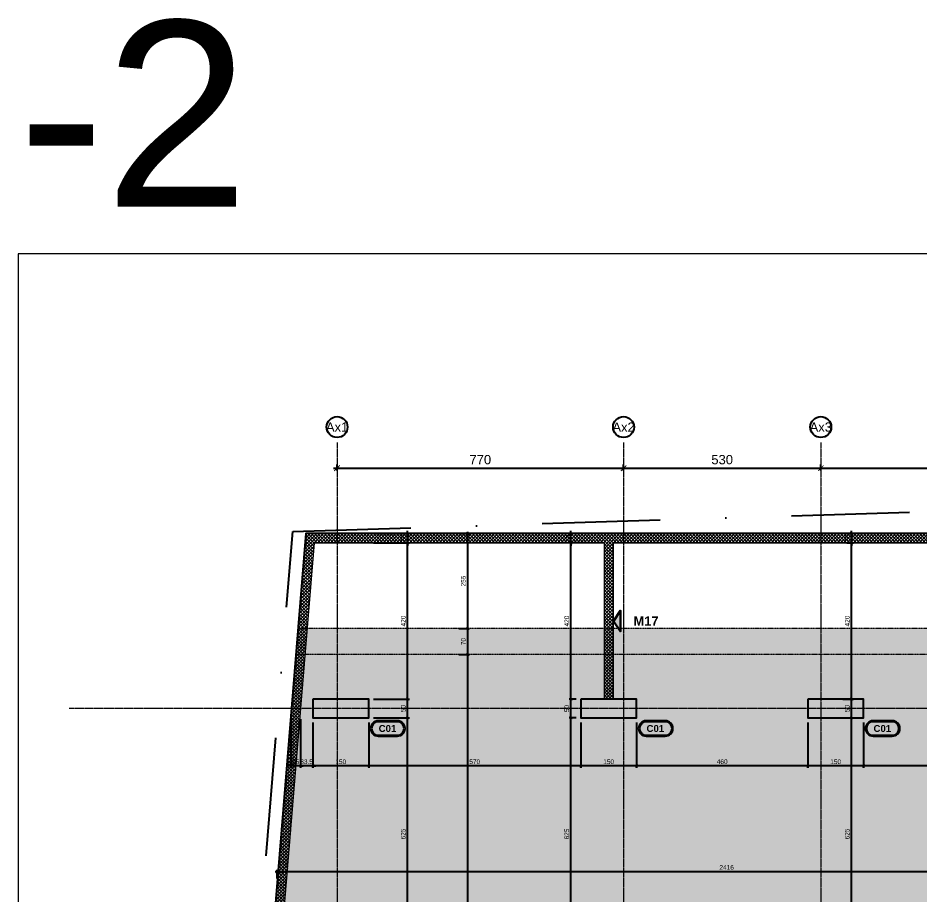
# Model space of a CAD drawing. Header units: inches. Extents: x 22 to 5410, y 6 to 6984.
# Drawn here: x 22 to 2446, y 4626 to 6984 of the extents above; entities that cross this region are included whole.
import ezdxf
from ezdxf.enums import TextEntityAlignment as Align

# ---------------------------------------------------------------- set-up
doc = ezdxf.new("R2010")
doc.units = ezdxf.units.IN
doc.header["$MEASUREMENT"] = 0
for name, pattern in [('AXES', [2, 1.25, -0.25, 0.25, -0.25]), ('CACHE', [0.375, 0.25, -0.125]), ('CONTINU', [0]), ('Dot & Dashed', [335.138881, 158.75, -88.194444, 0, -88.194437])]:
    doc.linetypes.add(name, pattern=pattern)
for name, color, linetype in [('AXES', 10, 'AXES'), ('BETON CACHE', 4, 'CACHE'), ('BETON COUPE', 3, 'CONTINU'), ('BETON TRAME', 254, 'Continuous'), ('BORD', 5, 'Continuous'), ('COTE 50ème', 1, 'Continuous'), ('ELEVATION', 150, 'Continuous'), ('PILIER', 7, 'Continuous')]:
    doc.layers.add(name, color=color, linetype=linetype)
doc.layers.add('BETON HACHURE', color=252, linetype='Continuous', lineweight=13)
doc.layers.add('FMULT', color=150, linetype='Continuous', plot=False)
doc.layers.add('FOND DE FOUILLE', color=7, linetype='Continuous', true_color=0xfff3e5)
doc.layers.add('KERAMIK', color=7, linetype='Continuous', lineweight=18, true_color=0x96e196)
doc.styles.add('3.ABEA 1-50', font='arial.ttf', dxfattribs={"height": 12.5})
doc.styles.add('BRMNAMES', font='swisseb.ttf', dxfattribs={"height": 20})
doc.styles.add('FN_TEXT_1.50', font='arial.ttf', dxfattribs={"height": 10})
doc.styles.add('RS_TEXT_1.50', font='arial.ttf', dxfattribs={"height": 12.5})
doc.styles.add('RS_TXT_100', font='arial.ttf', dxfattribs={"height": 25})
doc.styles.add('RS_TXT_50', font='arial.ttf', dxfattribs={"height": 12.5})
doc.dimstyles.new('RS_100CM_LINEAIRE', dxfattribs={"dimscale": 10, "dimtxt": 25, "dimasz": 1.5, "dimexe": 1, "dimexo": 2.5, "dimgap": 1, "dimtad": 1, "dimdec": 1, "dimrnd": 0.5, "dimdsep": 46, "dimtxsty": 'RS_TXT_100', "dimblk1": 'ARCHTICK', "dimblk2": 'ARCHTICK', "dimsah": 1, "dimcen": 2.5, "dimdle": 1, "dimclrt": 4, "dimadec": 0, "dimazin": 2, "dimtfac": 1, "dimtdec": 1, "dimtix": 1, "dimtmove": 2, "dimatfit": 3, "dimfxl": 1, "dimtolj": 1, "dimtzin": 0, "dimarcsym": 0})
doc.dimstyles.new('RS_50CM_LINEAIRE', dxfattribs={"dimscale": 5, "dimtxt": 12.5, "dimasz": 1.5, "dimexe": 1, "dimexo": 2.5, "dimgap": 1, "dimtad": 1, "dimdec": 1, "dimrnd": 0.5, "dimdsep": 46, "dimtxsty": 'RS_TXT_50', "dimblk1": 'ARCHTICK', "dimblk2": 'ARCHTICK', "dimsah": 1, "dimcen": 2.5, "dimdle": 1, "dimclrt": 4, "dimadec": 0, "dimazin": 2, "dimtfac": 1, "dimtdec": 1, "dimtix": 1, "dimtmove": 2, "dimatfit": 3, "dimfxl": 1, "dimtolj": 1, "dimtzin": 0, "dimarcsym": 0})

# ---------------------------------------------------------------- blocks, each defined once
blk = doc.blocks.new('AXES_FN')
at = {"color": 0, "linetype": 'Continuous'}
blk.add_circle((0, 15), 15, dxfattribs=at)
at = {"color": 0, "style": 'FN_TEXT_1.50'}
blk.add_attdef('AXES', text='', height=12.5, dxfattribs=at).set_placement((-48.9, 20.6), align=Align.MIDDLE_CENTER)
blk = doc.blocks.new('_ArchTick')
at = {"color": 0, "linetype": 'ByBlock', "const_width": 0.15}
blk.add_lwpolyline([(-0.5, -0.5), (0.5, 0.5)], dxfattribs=at)
blk = doc.blocks.new('*D566')
at = {"layer": 'AXES', "color": 0, "linetype": 'Continuous', "lineweight": -2, "ltscale": 0.5, "transparency": 16777216}
for p, q in [((869.2, 5773.7), (1659.2, 5773.7)), ((879.2, 5767.6), (879.2, 5783.7)), ((1649.2, 5767.6), (1649.2, 5783.7))]:
    blk.add_line(p, q, dxfattribs=at)
at = {"layer": 'Defpoints', "color": 0, "linetype": 'Continuous', "ltscale": 0.5, "transparency": 16777216}
for p in [(1649.2, 5773.7), (879.2, 5742.6), (1649.2, 5742.6)]:
    blk.add_point(p, dxfattribs=at)
at = {"layer": 'AXES', "color": 0, "linetype": 'Continuous', "lineweight": -2, "ltscale": 0.5, "transparency": 16777216, "xscale": 15, "yscale": 15, "zscale": 15, "rotation": 180}
blk.add_blockref('_ArchTick', (879.2, 5773.7), dxfattribs=at)
at = {"layer": 'AXES', "color": 0, "linetype": 'Continuous', "lineweight": -2, "ltscale": 0.5, "transparency": 16777216, "xscale": 15, "yscale": 15, "zscale": 15}
blk.add_blockref('_ArchTick', (1649.2, 5773.7), dxfattribs=at)
at = {"layer": 'AXES', "color": 4, "linetype": 'Continuous', "lineweight": 5, "ltscale": 0.5, "transparency": 16777216, "insert": (1264.2, 5796.5), "char_height": 25, "attachment_point": 5, "style": 'RS_TXT_100'}
blk.add_mtext('\\A1;770', dxfattribs=at)
blk = doc.blocks.new('*D567')
at = {"layer": 'AXES', "color": 0, "linetype": 'Continuous', "lineweight": -2, "ltscale": 0.5, "transparency": 16777216}
for p, q in [((1639.2, 5773.7), (2189.2, 5773.7)), ((1649.2, 5767.6), (1649.2, 5783.7)), ((2179.2, 5767.6), (2179.2, 5783.7))]:
    blk.add_line(p, q, dxfattribs=at)
at = {"layer": 'Defpoints', "color": 0, "linetype": 'Continuous', "ltscale": 0.5, "transparency": 16777216}
for p in [(2179.2, 5773.7), (1649.2, 5742.6), (2179.2, 5742.6)]:
    blk.add_point(p, dxfattribs=at)
at = {"layer": 'AXES', "color": 0, "linetype": 'Continuous', "lineweight": -2, "ltscale": 0.5, "transparency": 16777216, "xscale": 15, "yscale": 15, "zscale": 15, "rotation": 180}
blk.add_blockref('_ArchTick', (1649.2, 5773.7), dxfattribs=at)
at = {"layer": 'AXES', "color": 0, "linetype": 'Continuous', "lineweight": -2, "ltscale": 0.5, "transparency": 16777216, "xscale": 15, "yscale": 15, "zscale": 15}
blk.add_blockref('_ArchTick', (2179.2, 5773.7), dxfattribs=at)
at = {"layer": 'AXES', "color": 4, "linetype": 'Continuous', "lineweight": 5, "ltscale": 0.5, "transparency": 16777216, "insert": (1914.2, 5796.5), "char_height": 25, "attachment_point": 5, "style": 'RS_TXT_100'}
blk.add_mtext('\\A1;530', dxfattribs=at)
blk = doc.blocks.new('*D568')
at = {"layer": 'AXES', "color": 0, "linetype": 'Continuous', "lineweight": -2, "ltscale": 0.5, "transparency": 16777216}
for p, q in [((2169.2, 5773.7), (2959.2, 5773.7)), ((2179.2, 5767.6), (2179.2, 5783.7)), ((2949.2, 5767.6), (2949.2, 5783.7))]:
    blk.add_line(p, q, dxfattribs=at)
at = {"layer": 'Defpoints', "color": 0, "linetype": 'Continuous', "ltscale": 0.5, "transparency": 16777216}
for p in [(2949.2, 5773.7), (2179.2, 5742.6), (2949.2, 5742.6)]:
    blk.add_point(p, dxfattribs=at)
at = {"layer": 'AXES', "color": 0, "linetype": 'Continuous', "lineweight": -2, "ltscale": 0.5, "transparency": 16777216, "xscale": 15, "yscale": 15, "zscale": 15, "rotation": 180}
blk.add_blockref('_ArchTick', (2179.2, 5773.7), dxfattribs=at)
at = {"layer": 'AXES', "color": 0, "linetype": 'Continuous', "lineweight": -2, "ltscale": 0.5, "transparency": 16777216, "xscale": 15, "yscale": 15, "zscale": 15}
blk.add_blockref('_ArchTick', (2949.2, 5773.7), dxfattribs=at)
at = {"layer": 'AXES', "color": 4, "linetype": 'Continuous', "lineweight": 5, "ltscale": 0.5, "transparency": 16777216, "insert": (2564.2, 5796.5), "char_height": 25, "attachment_point": 5, "style": 'RS_TXT_100'}
blk.add_mtext('\\A1;770', dxfattribs=at)
blk = doc.blocks.new('PILIER')
at = {"color": 252}
blk.add_lwpolyline([(1.56, 1.2), (-1.44, 1.2, 1), (-1.44, -1.2), (1.56, -1.2, 1), (1.56, 1.2, -1)], format="xyb", dxfattribs=at)
at = {"color": 10, "lineweight": 20}
blk.add_lwpolyline([(1.56, 1), (-1.44, 1, 1), (-1.44, -1), (1.56, -1, 1)], format="xyb", close=True, dxfattribs=at)
at = {"color": 7, "style": 'BRMNAMES'}
blk.add_attdef('PILIER_TEXTE', text='', height=1.08, dxfattribs=at).set_placement((0, 0), align=Align.MIDDLE_CENTER)
blk = doc.blocks.new('ELEVATION _2')
blk.add_hatch(color=0).paths.add_polyline_path([(1.22, -0.85), (0, 0), (-1.22, -0.85)])
at = {"color": 0, "lineweight": 30}
blk.add_lwpolyline([(0, 0), (1.22, -0.85), (-1.22, -0.85), (0, 0)], dxfattribs=at)
at = {"color": 0, "style": 'BRMNAMES'}
blk.add_attdef('ELEVATION_TEXTE', text='', height=1.08, rotation=90, dxfattribs=at).set_placement((0, -1.25), align=Align.MIDDLE_RIGHT)
blk = doc.blocks.new('*D537')
at = {"layer": 'COTE 50ème', "color": 0, "lineweight": -2, "transparency": 16777216}
for p, q in [((2294.2, 5090.1), (2294.2, 4968)), ((2864.2, 5090.1), (2864.2, 4968)), ((2869.2, 4973), (2289.2, 4973))]:
    blk.add_line(p, q, dxfattribs=at)
at = {"layer": 'Defpoints', "color": 0, "transparency": 16777216}
for p in [(2294.2, 5102.6), (2864.2, 5102.6), (2294.2, 4973)]:
    blk.add_point(p, dxfattribs=at)
at = {"layer": 'COTE 50ème', "color": 0, "lineweight": -2, "transparency": 16777216, "xscale": 7.5, "yscale": 7.5, "zscale": 7.5, "rotation": 180}
blk.add_blockref('_ArchTick', (2294.2, 4973), dxfattribs=at)
at = {"layer": 'COTE 50ème', "color": 0, "lineweight": -2, "transparency": 16777216, "xscale": 7.5, "yscale": 7.5, "zscale": 7.5}
blk.add_blockref('_ArchTick', (2864.2, 4973), dxfattribs=at)
at = {"layer": 'COTE 50ème', "color": 4, "transparency": 16777216, "insert": (2579.2, 4984.4), "char_height": 12.5, "attachment_point": 5, "style": 'RS_TXT_50'}
blk.add_mtext('\\A1;570', dxfattribs=at)
blk = doc.blocks.new('*D538')
at = {"layer": 'COTE 50ème', "color": 0, "lineweight": -2, "transparency": 16777216}
for p, q in [((2144.2, 5090.1), (2144.2, 4968)), ((2294.2, 5090.1), (2294.2, 4968)), ((2299.2, 4973), (2139.2, 4973))]:
    blk.add_line(p, q, dxfattribs=at)
at = {"layer": 'Defpoints', "color": 0, "transparency": 16777216}
for p in [(2144.2, 5102.6), (2294.2, 5102.6), (2144.2, 4973)]:
    blk.add_point(p, dxfattribs=at)
at = {"layer": 'COTE 50ème', "color": 0, "lineweight": -2, "transparency": 16777216, "xscale": 7.5, "yscale": 7.5, "zscale": 7.5, "rotation": 180}
blk.add_blockref('_ArchTick', (2144.2, 4973), dxfattribs=at)
at = {"layer": 'COTE 50ème', "color": 0, "lineweight": -2, "transparency": 16777216, "xscale": 7.5, "yscale": 7.5, "zscale": 7.5}
blk.add_blockref('_ArchTick', (2294.2, 4973), dxfattribs=at)
at = {"layer": 'COTE 50ème', "color": 4, "transparency": 16777216, "insert": (2219.2, 4984.4), "char_height": 12.5, "attachment_point": 5, "style": 'RS_TXT_50'}
blk.add_mtext('\\A1;150', dxfattribs=at)
blk = doc.blocks.new('*D539')
at = {"layer": 'COTE 50ème', "color": 0, "lineweight": -2, "transparency": 16777216}
for p, q in [((1684.2, 5090.1), (1684.2, 4968)), ((2144.2, 5090.1), (2144.2, 4968)), ((2149.2, 4973), (1679.2, 4973))]:
    blk.add_line(p, q, dxfattribs=at)
at = {"layer": 'Defpoints', "color": 0, "transparency": 16777216}
for p in [(1684.2, 5102.6), (2144.2, 5102.6), (1684.2, 4973)]:
    blk.add_point(p, dxfattribs=at)
at = {"layer": 'COTE 50ème', "color": 0, "lineweight": -2, "transparency": 16777216, "xscale": 7.5, "yscale": 7.5, "zscale": 7.5, "rotation": 180}
blk.add_blockref('_ArchTick', (1684.2, 4973), dxfattribs=at)
at = {"layer": 'COTE 50ème', "color": 0, "lineweight": -2, "transparency": 16777216, "xscale": 7.5, "yscale": 7.5, "zscale": 7.5}
blk.add_blockref('_ArchTick', (2144.2, 4973), dxfattribs=at)
at = {"layer": 'COTE 50ème', "color": 4, "transparency": 16777216, "insert": (1914.2, 4984.4), "char_height": 12.5, "attachment_point": 5, "style": 'RS_TXT_50'}
blk.add_mtext('\\A1;460', dxfattribs=at)
blk = doc.blocks.new('*D540')
at = {"layer": 'COTE 50ème', "color": 0, "lineweight": -2, "transparency": 16777216}
for p, q in [((1534.2, 5090.1), (1534.2, 4968)), ((1684.2, 5090.1), (1684.2, 4968)), ((1689.2, 4973), (1529.2, 4973))]:
    blk.add_line(p, q, dxfattribs=at)
at = {"layer": 'Defpoints', "color": 0, "transparency": 16777216}
for p in [(1534.2, 5102.6), (1684.2, 5102.6), (1534.2, 4973)]:
    blk.add_point(p, dxfattribs=at)
at = {"layer": 'COTE 50ème', "color": 0, "lineweight": -2, "transparency": 16777216, "xscale": 7.5, "yscale": 7.5, "zscale": 7.5, "rotation": 180}
blk.add_blockref('_ArchTick', (1534.2, 4973), dxfattribs=at)
at = {"layer": 'COTE 50ème', "color": 0, "lineweight": -2, "transparency": 16777216, "xscale": 7.5, "yscale": 7.5, "zscale": 7.5}
blk.add_blockref('_ArchTick', (1684.2, 4973), dxfattribs=at)
at = {"layer": 'COTE 50ème', "color": 4, "transparency": 16777216, "insert": (1609.2, 4984.4), "char_height": 12.5, "attachment_point": 5, "style": 'RS_TXT_50'}
blk.add_mtext('\\A1;150', dxfattribs=at)
blk = doc.blocks.new('*D541')
at = {"layer": 'COTE 50ème', "color": 0, "lineweight": -2, "transparency": 16777216}
for p, q in [((964.2, 5090.1), (964.2, 4968)), ((1534.2, 5090.1), (1534.2, 4968)), ((1539.2, 4973), (959.2, 4973))]:
    blk.add_line(p, q, dxfattribs=at)
at = {"layer": 'Defpoints', "color": 0, "transparency": 16777216}
for p in [(964.2, 5102.6), (1534.2, 5102.6), (964.2, 4973)]:
    blk.add_point(p, dxfattribs=at)
at = {"layer": 'COTE 50ème', "color": 0, "lineweight": -2, "transparency": 16777216, "xscale": 7.5, "yscale": 7.5, "zscale": 7.5, "rotation": 180}
blk.add_blockref('_ArchTick', (964.2, 4973), dxfattribs=at)
at = {"layer": 'COTE 50ème', "color": 0, "lineweight": -2, "transparency": 16777216, "xscale": 7.5, "yscale": 7.5, "zscale": 7.5}
blk.add_blockref('_ArchTick', (1534.2, 4973), dxfattribs=at)
at = {"layer": 'COTE 50ème', "color": 4, "transparency": 16777216, "insert": (1249.2, 4984.4), "char_height": 12.5, "attachment_point": 5, "style": 'RS_TXT_50'}
blk.add_mtext('\\A1;570', dxfattribs=at)
blk = doc.blocks.new('*D542')
at = {"layer": 'COTE 50ème', "color": 0, "lineweight": -2, "transparency": 16777216}
for p, q in [((814.2, 5090.1), (814.2, 4968)), ((964.2, 5090.1), (964.2, 4968)), ((969.2, 4973), (809.2, 4973))]:
    blk.add_line(p, q, dxfattribs=at)
at = {"layer": 'Defpoints', "color": 0, "transparency": 16777216}
for p in [(814.2, 5102.6), (964.2, 5102.6), (814.2, 4973)]:
    blk.add_point(p, dxfattribs=at)
at = {"layer": 'COTE 50ème', "color": 0, "lineweight": -2, "transparency": 16777216, "xscale": 7.5, "yscale": 7.5, "zscale": 7.5, "rotation": 180}
blk.add_blockref('_ArchTick', (814.2, 4973), dxfattribs=at)
at = {"layer": 'COTE 50ème', "color": 0, "lineweight": -2, "transparency": 16777216, "xscale": 7.5, "yscale": 7.5, "zscale": 7.5}
blk.add_blockref('_ArchTick', (964.2, 4973), dxfattribs=at)
at = {"layer": 'COTE 50ème', "color": 4, "transparency": 16777216, "insert": (889.2, 4984.4), "char_height": 12.5, "attachment_point": 5, "style": 'RS_TXT_50'}
blk.add_mtext('\\A1;150', dxfattribs=at)
blk = doc.blocks.new('*D543')
at = {"layer": 'COTE 50ème', "color": 0, "lineweight": -2, "transparency": 16777216}
for p, q in [((780.5, 5099.1), (780.5, 4968)), ((814.2, 5090.1), (814.2, 4968)), ((780.5, 4973), (773, 4973)), ((814.2, 4973), (780.5, 4973)), ((814.2, 4973), (821.7, 4973))]:
    blk.add_line(p, q, dxfattribs=at)
at = {"layer": 'Defpoints', "color": 0, "transparency": 16777216}
for p in [(780.5, 5111.6), (814.2, 5102.6), (780.5, 4973)]:
    blk.add_point(p, dxfattribs=at)
at = {"layer": 'COTE 50ème', "color": 0, "lineweight": -2, "transparency": 16777216, "xscale": 7.5, "yscale": 7.5, "zscale": 7.5}
blk.add_blockref('_ArchTick', (780.5, 4973), dxfattribs=at)
at = {"layer": 'COTE 50ème', "color": 0, "lineweight": -2, "transparency": 16777216, "xscale": 7.5, "yscale": 7.5, "zscale": 7.5, "rotation": 180}
blk.add_blockref('_ArchTick', (814.2, 4973), dxfattribs=at)
at = {"layer": 'COTE 50ème', "color": 4, "transparency": 16777216, "insert": (797.3, 4984.4), "char_height": 12.5, "attachment_point": 5, "style": 'RS_TXT_50'}
blk.add_mtext('\\A1;33.5', dxfattribs=at)
blk = doc.blocks.new('*D544')
at = {"layer": 'COTE 50ème', "color": 0, "lineweight": -2, "transparency": 16777216}
for p, q in [((755.4, 5099.1), (755.4, 4968)), ((780.5, 5099.1), (780.5, 4968)), ((755.4, 4973), (747.9, 4973)), ((780.5, 4973), (755.4, 4973)), ((780.5, 4973), (788, 4973))]:
    blk.add_line(p, q, dxfattribs=at)
at = {"layer": 'Defpoints', "color": 0, "transparency": 16777216}
for p in [(755.4, 5111.6), (780.5, 5111.6), (755.4, 4973)]:
    blk.add_point(p, dxfattribs=at)
at = {"layer": 'COTE 50ème', "color": 0, "lineweight": -2, "transparency": 16777216, "xscale": 7.5, "yscale": 7.5, "zscale": 7.5}
blk.add_blockref('_ArchTick', (755.4, 4973), dxfattribs=at)
at = {"layer": 'COTE 50ème', "color": 0, "lineweight": -2, "transparency": 16777216, "xscale": 7.5, "yscale": 7.5, "zscale": 7.5, "rotation": 180}
blk.add_blockref('_ArchTick', (780.5, 4973), dxfattribs=at)
at = {"layer": 'COTE 50ème', "color": 4, "transparency": 16777216, "insert": (767.9, 4984.4), "char_height": 12.5, "attachment_point": 5, "style": 'RS_TXT_50'}
blk.add_mtext('\\A1;25', dxfattribs=at)
blk = doc.blocks.new('*D701')
at = {"layer": 'COTE 50ème', "color": 0, "lineweight": -2, "transparency": 16777216}
for p, q in [((2238.9, 5102.6), (2266.8, 5102.6)), ((2261.8, 4472.6), (2261.8, 5107.6)), ((2191.7, 4477.6), (2266.8, 4477.6))]:
    blk.add_line(p, q, dxfattribs=at)
at = {"layer": 'Defpoints', "color": 0, "transparency": 16777216}
for p in [(2226.4, 5102.6), (2261.8, 5102.6), (2179.2, 4477.6)]:
    blk.add_point(p, dxfattribs=at)
at = {"layer": 'COTE 50ème', "color": 0, "lineweight": -2, "transparency": 16777216, "xscale": 7.5, "yscale": 7.5, "zscale": 7.5}
for p, rotation in [((2261.8, 5102.6), 90), ((2261.8, 4477.6), 270)]:
    blk.add_blockref('_ArchTick', p, dxfattribs=dict(at, rotation=rotation))
at = {"layer": 'COTE 50ème', "color": 4, "transparency": 16777216, "insert": (2250.4, 4790.1), "char_height": 12.5, "attachment_point": 5, "rotation": 90, "style": 'RS_TXT_50'}
blk.add_mtext('\\A1;625', dxfattribs=at)
blk = doc.blocks.new('*D702')
at = {"layer": 'COTE 50ème', "color": 0, "lineweight": -2, "transparency": 16777216}
for p, q in [((2238.9, 5152.6), (2266.8, 5152.6)), ((2261.8, 5097.6), (2261.8, 5157.6)), ((2238.9, 5102.6), (2266.8, 5102.6))]:
    blk.add_line(p, q, dxfattribs=at)
at = {"layer": 'Defpoints', "color": 0, "transparency": 16777216}
for p in [(2226.4, 5152.6), (2261.8, 5152.6), (2226.4, 5102.6)]:
    blk.add_point(p, dxfattribs=at)
at = {"layer": 'COTE 50ème', "color": 0, "lineweight": -2, "transparency": 16777216, "xscale": 7.5, "yscale": 7.5, "zscale": 7.5}
for p, rotation in [((2261.8, 5152.6), 90), ((2261.8, 5102.6), 270)]:
    blk.add_blockref('_ArchTick', p, dxfattribs=dict(at, rotation=rotation))
at = {"layer": 'COTE 50ème', "color": 4, "transparency": 16777216, "insert": (2250.4, 5127.6), "char_height": 12.5, "attachment_point": 5, "rotation": 90, "style": 'RS_TXT_50'}
blk.add_mtext('\\A1;50', dxfattribs=at)
blk = doc.blocks.new('*D703')
at = {"layer": 'COTE 50ème', "color": 0, "lineweight": -2, "transparency": 16777216}
for p, q in [((2261.8, 5147.6), (2261.8, 5577.8)), ((2249, 5572.8), (2266.8, 5572.8)), ((2238.9, 5152.6), (2266.8, 5152.6))]:
    blk.add_line(p, q, dxfattribs=at)
at = {"layer": 'Defpoints', "color": 0, "transparency": 16777216}
for p in [(2236.5, 5572.8), (2261.8, 5572.8), (2226.4, 5152.6)]:
    blk.add_point(p, dxfattribs=at)
at = {"layer": 'COTE 50ème', "color": 0, "lineweight": -2, "transparency": 16777216, "xscale": 7.5, "yscale": 7.5, "zscale": 7.5}
for p, rotation in [((2261.8, 5572.8), 90), ((2261.8, 5152.6), 270)]:
    blk.add_blockref('_ArchTick', p, dxfattribs=dict(at, rotation=rotation))
at = {"layer": 'COTE 50ème', "color": 4, "transparency": 16777216, "insert": (2250.4, 5362.7), "char_height": 12.5, "attachment_point": 5, "rotation": 90, "style": 'RS_TXT_50'}
blk.add_mtext('\\A1;420', dxfattribs=at)
blk = doc.blocks.new('*D704')
at = {"layer": 'COTE 50ème', "color": 0, "lineweight": -2, "transparency": 16777216}
for p, q in [((2261.8, 5597.8), (2261.8, 5605.3)), ((2249, 5597.8), (2266.8, 5597.8)), ((2261.8, 5572.8), (2261.8, 5597.8)), ((2249, 5572.8), (2266.8, 5572.8)), ((2261.8, 5572.8), (2261.8, 5565.3))]:
    blk.add_line(p, q, dxfattribs=at)
at = {"layer": 'Defpoints', "color": 0, "transparency": 16777216}
for p in [(2236.5, 5597.8), (2261.8, 5597.8), (2236.5, 5572.8)]:
    blk.add_point(p, dxfattribs=at)
at = {"layer": 'COTE 50ème', "color": 0, "lineweight": -2, "transparency": 16777216, "xscale": 7.5, "yscale": 7.5, "zscale": 7.5}
for p, rotation in [((2261.8, 5597.8), 270), ((2261.8, 5572.8), 90)]:
    blk.add_blockref('_ArchTick', p, dxfattribs=dict(at, rotation=rotation))
at = {"layer": 'COTE 50ème', "color": 4, "transparency": 16777216, "insert": (2250.4, 5585.3), "char_height": 12.5, "attachment_point": 5, "rotation": 90, "style": 'RS_TXT_50'}
blk.add_mtext('\\A1;25', dxfattribs=at)
blk = doc.blocks.new('*D773')
at = {"layer": 'COTE 50ème', "color": 0, "lineweight": -2, "transparency": 16777216}
for p, q in [((1521.7, 5102.6), (1502.8, 5102.6)), ((1507.8, 4472.6), (1507.8, 5107.6)), ((1636.7, 4477.6), (1502.8, 4477.6))]:
    blk.add_line(p, q, dxfattribs=at)
at = {"layer": 'Defpoints', "color": 0, "transparency": 16777216}
for p in [(1507.8, 5102.6), (1534.2, 5102.6), (1649.2, 4477.6)]:
    blk.add_point(p, dxfattribs=at)
at = {"layer": 'COTE 50ème', "color": 0, "lineweight": -2, "transparency": 16777216, "xscale": 7.5, "yscale": 7.5, "zscale": 7.5}
for p, rotation in [((1507.8, 5102.6), 90), ((1507.8, 4477.6), 270)]:
    blk.add_blockref('_ArchTick', p, dxfattribs=dict(at, rotation=rotation))
at = {"layer": 'COTE 50ème', "color": 4, "transparency": 16777216, "insert": (1496.4, 4790.1), "char_height": 12.5, "attachment_point": 5, "rotation": 90, "style": 'RS_TXT_50'}
blk.add_mtext('\\A1;625', dxfattribs=at)
blk = doc.blocks.new('*D774')
at = {"layer": 'COTE 50ème', "color": 0, "lineweight": -2, "transparency": 16777216}
for p, q in [((1521.7, 5152.6), (1502.8, 5152.6)), ((1507.8, 5097.6), (1507.8, 5157.6)), ((1521.7, 5102.6), (1502.8, 5102.6))]:
    blk.add_line(p, q, dxfattribs=at)
at = {"layer": 'Defpoints', "color": 0, "transparency": 16777216}
for p in [(1507.8, 5152.6), (1534.2, 5152.6), (1534.2, 5102.6)]:
    blk.add_point(p, dxfattribs=at)
at = {"layer": 'COTE 50ème', "color": 0, "lineweight": -2, "transparency": 16777216, "xscale": 7.5, "yscale": 7.5, "zscale": 7.5}
for p, rotation in [((1507.8, 5152.6), 90), ((1507.8, 5102.6), 270)]:
    blk.add_blockref('_ArchTick', p, dxfattribs=dict(at, rotation=rotation))
at = {"layer": 'COTE 50ème', "color": 4, "transparency": 16777216, "insert": (1496.4, 5127.6), "char_height": 12.5, "attachment_point": 5, "rotation": 90, "style": 'RS_TXT_50'}
blk.add_mtext('\\A1;50', dxfattribs=at)
blk = doc.blocks.new('*D775')
at = {"layer": 'COTE 50ème', "color": 0, "lineweight": -2, "transparency": 16777216}
for p, q in [((1507.8, 5147.6), (1507.8, 5577.8)), ((1548, 5572.8), (1502.8, 5572.8)), ((1521.7, 5152.6), (1502.8, 5152.6))]:
    blk.add_line(p, q, dxfattribs=at)
at = {"layer": 'Defpoints', "color": 0, "transparency": 16777216}
for p in [(1507.8, 5572.8), (1560.5, 5572.8), (1534.2, 5152.6)]:
    blk.add_point(p, dxfattribs=at)
at = {"layer": 'COTE 50ème', "color": 0, "lineweight": -2, "transparency": 16777216, "xscale": 7.5, "yscale": 7.5, "zscale": 7.5}
for p, rotation in [((1507.8, 5572.8), 90), ((1507.8, 5152.6), 270)]:
    blk.add_blockref('_ArchTick', p, dxfattribs=dict(at, rotation=rotation))
at = {"layer": 'COTE 50ème', "color": 4, "transparency": 16777216, "insert": (1496.4, 5362.7), "char_height": 12.5, "attachment_point": 5, "rotation": 90, "style": 'RS_TXT_50'}
blk.add_mtext('\\A1;420', dxfattribs=at)
blk = doc.blocks.new('*D776')
at = {"layer": 'COTE 50ème', "color": 0, "lineweight": -2, "transparency": 16777216}
for p, q in [((1507.8, 5597.8), (1507.8, 5605.3)), ((1548, 5597.8), (1502.8, 5597.8)), ((1507.8, 5572.8), (1507.8, 5597.8)), ((1548, 5572.8), (1502.8, 5572.8)), ((1507.8, 5572.8), (1507.8, 5565.3))]:
    blk.add_line(p, q, dxfattribs=at)
at = {"layer": 'Defpoints', "color": 0, "transparency": 16777216}
for p in [(1507.8, 5597.8), (1560.5, 5597.8), (1560.5, 5572.8)]:
    blk.add_point(p, dxfattribs=at)
at = {"layer": 'COTE 50ème', "color": 0, "lineweight": -2, "transparency": 16777216, "xscale": 7.5, "yscale": 7.5, "zscale": 7.5}
for p, rotation in [((1507.8, 5597.8), 270), ((1507.8, 5572.8), 90)]:
    blk.add_blockref('_ArchTick', p, dxfattribs=dict(at, rotation=rotation))
at = {"layer": 'COTE 50ème', "color": 4, "transparency": 16777216, "insert": (1496.4, 5585.3), "char_height": 12.5, "attachment_point": 5, "rotation": 90, "style": 'RS_TXT_50'}
blk.add_mtext('\\A1;25', dxfattribs=at)
blk = doc.blocks.new('*D796')
at = {"layer": 'COTE 50ème', "color": 0, "lineweight": -2, "transparency": 16777216}
for p, q in [((976.7, 5102.6), (1073.6, 5102.6)), ((1068.6, 4472.6), (1068.6, 5107.6)), ((976.7, 4477.6), (1073.6, 4477.6))]:
    blk.add_line(p, q, dxfattribs=at)
at = {"layer": 'Defpoints', "color": 0, "transparency": 16777216}
for p in [(964.2, 5102.6), (1068.6, 5102.6), (964.2, 4477.6)]:
    blk.add_point(p, dxfattribs=at)
at = {"layer": 'COTE 50ème', "color": 0, "lineweight": -2, "transparency": 16777216, "xscale": 7.5, "yscale": 7.5, "zscale": 7.5}
for p, rotation in [((1068.6, 5102.6), 90), ((1068.6, 4477.6), 270)]:
    blk.add_blockref('_ArchTick', p, dxfattribs=dict(at, rotation=rotation))
at = {"layer": 'COTE 50ème', "color": 4, "transparency": 16777216, "insert": (1057.2, 4790.1), "char_height": 12.5, "attachment_point": 5, "rotation": 90, "style": 'RS_TXT_50'}
blk.add_mtext('\\A1;625', dxfattribs=at)
blk = doc.blocks.new('*D797')
at = {"layer": 'COTE 50ème', "color": 0, "lineweight": -2, "transparency": 16777216}
for p, q in [((976.7, 5152.6), (1073.6, 5152.6)), ((1068.6, 5097.6), (1068.6, 5157.6)), ((976.7, 5102.6), (1073.6, 5102.6))]:
    blk.add_line(p, q, dxfattribs=at)
at = {"layer": 'Defpoints', "color": 0, "transparency": 16777216}
for p in [(964.2, 5152.6), (1068.6, 5152.6), (964.2, 5102.6)]:
    blk.add_point(p, dxfattribs=at)
at = {"layer": 'COTE 50ème', "color": 0, "lineweight": -2, "transparency": 16777216, "xscale": 7.5, "yscale": 7.5, "zscale": 7.5}
for p, rotation in [((1068.6, 5152.6), 90), ((1068.6, 5102.6), 270)]:
    blk.add_blockref('_ArchTick', p, dxfattribs=dict(at, rotation=rotation))
at = {"layer": 'COTE 50ème', "color": 4, "transparency": 16777216, "insert": (1057.2, 5127.6), "char_height": 12.5, "attachment_point": 5, "rotation": 90, "style": 'RS_TXT_50'}
blk.add_mtext('\\A1;50', dxfattribs=at)
blk = doc.blocks.new('*D798')
at = {"layer": 'COTE 50ème', "color": 0, "lineweight": -2, "transparency": 16777216}
for p, q in [((1068.6, 5147.6), (1068.6, 5577.8)), ((976.7, 5572.8), (1073.6, 5572.8)), ((976.7, 5152.6), (1073.6, 5152.6))]:
    blk.add_line(p, q, dxfattribs=at)
at = {"layer": 'Defpoints', "color": 0, "transparency": 16777216}
for p in [(964.2, 5572.8), (1068.6, 5572.8), (964.2, 5152.6)]:
    blk.add_point(p, dxfattribs=at)
at = {"layer": 'COTE 50ème', "color": 0, "lineweight": -2, "transparency": 16777216, "xscale": 7.5, "yscale": 7.5, "zscale": 7.5}
for p, rotation in [((1068.6, 5572.8), 90), ((1068.6, 5152.6), 270)]:
    blk.add_blockref('_ArchTick', p, dxfattribs=dict(at, rotation=rotation))
at = {"layer": 'COTE 50ème', "color": 4, "transparency": 16777216, "insert": (1057.2, 5362.7), "char_height": 12.5, "attachment_point": 5, "rotation": 90, "style": 'RS_TXT_50'}
blk.add_mtext('\\A1;420', dxfattribs=at)
blk = doc.blocks.new('*D799')
at = {"layer": 'COTE 50ème', "color": 0, "lineweight": -2, "transparency": 16777216}
for p, q in [((1068.6, 5597.8), (1068.6, 5605.3)), ((976.7, 5597.8), (1073.6, 5597.8)), ((1068.6, 5572.8), (1068.6, 5597.8)), ((976.7, 5572.8), (1073.6, 5572.8)), ((1068.6, 5572.8), (1068.6, 5565.3))]:
    blk.add_line(p, q, dxfattribs=at)
at = {"layer": 'Defpoints', "color": 0, "transparency": 16777216}
for p in [(964.2, 5597.8), (1068.6, 5597.8), (964.2, 5572.8)]:
    blk.add_point(p, dxfattribs=at)
at = {"layer": 'COTE 50ème', "color": 0, "lineweight": -2, "transparency": 16777216, "xscale": 7.5, "yscale": 7.5, "zscale": 7.5}
for p, rotation in [((1068.6, 5597.8), 270), ((1068.6, 5572.8), 90)]:
    blk.add_blockref('_ArchTick', p, dxfattribs=dict(at, rotation=rotation))
at = {"layer": 'COTE 50ème', "color": 4, "transparency": 16777216, "insert": (1057.2, 5585.3), "char_height": 12.5, "attachment_point": 5, "rotation": 90, "style": 'RS_TXT_50'}
blk.add_mtext('\\A1;25', dxfattribs=at)
blk = doc.blocks.new('*D825')
at = {"layer": 'COTE 50ème', "color": 0, "lineweight": -2, "transparency": 16777216}
for p, q in [((1230.1, 5602.8), (1230.1, 5337.6)), ((1206.2, 5597.8), (1235.1, 5597.8)), ((1206.2, 5342.6), (1235.1, 5342.6))]:
    blk.add_line(p, q, dxfattribs=at)
at = {"layer": 'Defpoints', "color": 0, "transparency": 16777216}
for p in [(1193.7, 5597.8), (1193.7, 5342.6), (1230.1, 5342.6)]:
    blk.add_point(p, dxfattribs=at)
at = {"layer": 'COTE 50ème', "color": 0, "lineweight": -2, "transparency": 16777216, "xscale": 7.5, "yscale": 7.5, "zscale": 7.5}
for p, rotation in [((1230.1, 5597.8), 90), ((1230.1, 5342.6), 270)]:
    blk.add_blockref('_ArchTick', p, dxfattribs=dict(at, rotation=rotation))
at = {"layer": 'COTE 50ème', "color": 4, "transparency": 16777216, "insert": (1218.7, 5470.2), "char_height": 12.5, "attachment_point": 5, "rotation": 90, "style": 'RS_TXT_50'}
blk.add_mtext('\\A1;255', dxfattribs=at)
blk = doc.blocks.new('*D826')
at = {"layer": 'COTE 50ème', "color": 0, "lineweight": -2, "transparency": 16777216}
for p, q in [((1206.2, 5342.6), (1235.1, 5342.6)), ((1230.1, 5347.6), (1230.1, 5267.6)), ((1206.2, 5272.6), (1235.1, 5272.6))]:
    blk.add_line(p, q, dxfattribs=at)
at = {"layer": 'Defpoints', "color": 0, "transparency": 16777216}
for p in [(1193.7, 5342.6), (1193.7, 5272.6), (1230.1, 5272.6)]:
    blk.add_point(p, dxfattribs=at)
at = {"layer": 'COTE 50ème', "color": 0, "lineweight": -2, "transparency": 16777216, "xscale": 7.5, "yscale": 7.5, "zscale": 7.5}
for p, rotation in [((1230.1, 5342.6), 90), ((1230.1, 5272.6), 270)]:
    blk.add_blockref('_ArchTick', p, dxfattribs=dict(at, rotation=rotation))
at = {"layer": 'COTE 50ème', "color": 4, "transparency": 16777216, "insert": (1218.7, 5307.6), "char_height": 12.5, "attachment_point": 5, "rotation": 90, "style": 'RS_TXT_50'}
blk.add_mtext('\\A1;70', dxfattribs=at)
blk = doc.blocks.new('*D827')
at = {"layer": 'COTE 50ème', "color": 0, "lineweight": -2, "transparency": 16777216}
for p, q in [((1206.2, 5272.6), (1235.1, 5272.6)), ((1230.1, 5277.6), (1230.1, 2962.6)), ((1227.1, 2967.6), (1235.1, 2967.6))]:
    blk.add_line(p, q, dxfattribs=at)
at = {"layer": 'Defpoints', "color": 0, "transparency": 16777216}
for p in [(1193.7, 5272.6), (1214.6, 2967.6), (1230.1, 2967.6)]:
    blk.add_point(p, dxfattribs=at)
at = {"layer": 'COTE 50ème', "color": 0, "lineweight": -2, "transparency": 16777216, "xscale": 7.5, "yscale": 7.5, "zscale": 7.5}
for p, rotation in [((1230.1, 5272.6), 90), ((1230.1, 2967.6), 270)]:
    blk.add_blockref('_ArchTick', p, dxfattribs=dict(at, rotation=rotation))
at = {"layer": 'COTE 50ème', "color": 4, "transparency": 16777216, "insert": (1218.7, 4120.1), "char_height": 12.5, "attachment_point": 5, "rotation": 90, "style": 'RS_TXT_50'}
blk.add_mtext('\\A1;2305', dxfattribs=at)
blk = doc.blocks.new('*D835')
at = {"layer": 'COTE 50ème', "color": 0, "lineweight": -2, "transparency": 16777216}
for p, q in [((3139.2, 4688.7), (713.2, 4688.7)), ((718.2, 4670.9), (718.2, 4693.7)), ((3134.2, 4658), (3134.2, 4693.7))]:
    blk.add_line(p, q, dxfattribs=at)
at = {"layer": 'Defpoints', "color": 0, "transparency": 16777216}
for p in [(718.2, 4688.7), (718.2, 4658.4), (3134.2, 4645.5)]:
    blk.add_point(p, dxfattribs=at)
at = {"layer": 'COTE 50ème', "color": 0, "lineweight": -2, "transparency": 16777216, "xscale": 7.5, "yscale": 7.5, "zscale": 7.5, "rotation": 180}
blk.add_blockref('_ArchTick', (718.2, 4688.7), dxfattribs=at)
at = {"layer": 'COTE 50ème', "color": 0, "lineweight": -2, "transparency": 16777216, "xscale": 7.5, "yscale": 7.5, "zscale": 7.5}
blk.add_blockref('_ArchTick', (3134.2, 4688.7), dxfattribs=at)
at = {"layer": 'COTE 50ème', "color": 4, "transparency": 16777216, "insert": (1926.2, 4700.1), "char_height": 12.5, "attachment_point": 5, "style": 'RS_TXT_50'}
blk.add_mtext('\\A1;2416', dxfattribs=at)

msp = doc.modelspace()

# ---------------------------------------------------------------- hatches: boundary and pattern name
at = {"layer": 'BETON HACHURE', "transparency": 33554585}
h = msp.add_hatch(dxfattribs=at)
h.set_pattern_fill('ANSI37', color=256, scale=50, angle=270, style=0)
h.set_pattern_definition([(315, (-53197.0064, 74780.388), (4.4194174, 4.4194174), []), (45, (-53197.0064, 74780.388), (-4.4194174, 4.4194174), [])])
h.paths.add_polyline_path([(2299.21, 3277.78), (2324.21, 3277.78), (2324.21, 2952.78), (2299.21, 2952.78)], flags=0)
h.paths.add_polyline_path([(2299.21, 3277.78), (2324.21, 3277.78), (2324.21, 2952.78), (2299.21, 2952.78)], flags=0)
h.paths.add_polyline_path([(4479.2, 3137.63), (4479.21, 3087.63), (4559.21, 3087.63), (4559.2, 3137.63)], flags=0)
h.paths.add_polyline_path([(4099.2, 3137.63), (4099.2, 3087.63), (4179.2, 3087.63), (4179.2, 3137.63)], flags=0)
edge = h.paths.add_edge_path(flags=0)
edge.add_arc((4139.2, 4452.63), 40, 0, 360)
edge = h.paths.add_edge_path(flags=0)
edge.add_arc((4139.2, 5127.63), 40, 0, 360)
edge = h.paths.add_edge_path(flags=0)
edge.add_arc((4139.2, 3852.63), 40, 0, 360)
h.paths.add_polyline_path([(4984.21, 5597.77), (795.36, 5597.78), (406.07, 861.07), (4984.21, 411.49)])
edge = h.paths.add_edge_path(flags=0)
edge.add_arc((4139.2, 3852.63), 40, 0, 360)
h.paths.add_polyline_path([(2924.21, 5572.78), (2924.21, 5152.63), (2949.21, 5152.63), (2949.21, 5572.78), (4519.21, 5572.78), (4519.2, 5102.63), (4559.21, 5102.63), (4559.21, 5572.78), (4959.21, 5572.77), (4959.21, 3842.63), (4559.21, 3842.63), (4559.21, 4477.63), (4519.2, 4477.63), (4519.2, 3812.63), (4959.21, 3812.63), (4959.21, 3067.63), (4519.2, 3067.63), (4519.2, 1677.63), (4559.21, 1677.63), (4559.21, 3037.63), (4959.21, 3037.63), (4959.21, 439.06), (4186.71, 514.92), (4186.71, 1002.63), (4161.71, 1002.63), (4161.71, 517.38), (2856.71, 645.53), (2856.71, 1002.63), (2831.71, 1002.63), (2831.71, 647.99), (1644.21, 764.6), (1644.21, 1002.63), (1594.21, 1002.63), (1594.21, 769.51), (433, 883.55), (504.35, 1751.63), (814.21, 1751.63), (814.21, 1801.63), (508.46, 1801.63), (608.4, 3017.63), (814.21, 3017.63), (814.21, 3067.63), (612.5, 3067.63), (614.35, 3087.63), (814.21, 3087.63), (814.21, 3137.63), (618.26, 3137.63), (674.97, 3827.63), (814.21, 3827.63), (814.21, 3877.63), (679.07, 3877.63), (724.28, 4427.63), (814.21, 4427.63), (814.21, 4477.63), (728.39, 4477.63), (818.39, 5572.78), (1596.71, 5572.78), (1596.71, 5152.63), (1621.71, 5152.63), (1621.71, 5572.78)], flags=16)
h.paths.add_polyline_path([(4099.2, 3892.63), (4099.2, 3812.63), (4179.2, 3812.63), (4179.2, 3892.63)], flags=0)
at = {"layer": 'BETON TRAME', "transparency": 33554559}
h = msp.add_hatch(color=256, dxfattribs=at)
h.dxf.hatch_style = 1
h.paths.add_polyline_path([(1684.21, 3827.63), (1649.21, 3827.63), (1649.21, 4477.63), (1684.21, 4477.63), (1684.21, 4302.63), (2144.21, 4302.63), (2144.21, 4477.63), (2179.21, 4477.63), (2179.21, 3827.63), (2144.21, 3827.63), (2144.21, 4262.63), (1934.21, 4262.63), (1934.21, 3932.63), (1894.21, 3932.63), (1894.21, 4262.63), (1684.21, 4262.63)])
h.paths.add_polyline_path([(814.21, 5152.63), (814.21, 5102.63), (964.21, 5102.63), (964.21, 5152.63)])
h.paths.add_polyline_path([(1534.21, 5152.63), (1534.21, 5102.63), (1684.21, 5102.63), (1684.21, 5152.63)])
h.paths.add_polyline_path([(2144.21, 5152.63), (2144.21, 5102.63), (2294.21, 5102.63), (2294.21, 5152.63)])
h.paths.add_polyline_path([(2864.21, 5152.63), (2864.21, 5102.63), (3014.21, 5102.63), (3014.21, 5152.63)])
h.paths.add_polyline_path([(2864.21, 4477.63), (2864.21, 4427.63), (3014.21, 4427.63), (3014.21, 4477.63)])
h.paths.add_polyline_path([(814.21, 4477.63), (814.21, 4427.63), (964.21, 4427.63), (964.21, 4477.63)])
h.paths.add_polyline_path([(814.21, 3877.63), (814.21, 3827.63), (964.21, 3827.63), (964.21, 3877.63)])
h.paths.add_polyline_path([(2864.21, 3877.63), (2864.21, 3827.63), (3014.21, 3827.63), (3014.21, 3877.63)])
h.paths.add_polyline_path([(2864.21, 3137.63), (2864.21, 3087.63), (3014.21, 3087.63), (3014.21, 3137.63)])
h.paths.add_polyline_path([(964.21, 3087.63), (964.21, 3137.63), (814.21, 3137.63), (814.21, 3087.63)])
h.paths.add_polyline_path([(1629.21, 3137.63), (1629.21, 3087.63), (1754.21, 3087.63), (1754.21, 3137.63)])
h.paths.add_polyline_path([(2074.21, 3137.63), (2074.21, 3087.63), (2199.21, 3087.63), (2199.21, 3137.63)])
h.paths.add_polyline_path([(2049.21, 3087.63), (2074.21, 3087.63), (2074.21, 3592.63), (2049.21, 3592.63)])
h.paths.add_polyline_path([(1754.21, 3087.63), (1779.21, 3087.63), (1779.21, 3592.63), (1754.21, 3592.63)])
at = {"layer": 'FOND DE FOUILLE', "true_color": 0xfff4eb, "transparency": 33554508}
h = msp.add_hatch(color=7, dxfattribs=at)
h.dxf.hatch_style = 1
h.paths.add_polyline_path([(1859.21, 812.63), (4439.21, 812.63), (4439.21, 3257.63), (3204.21, 3257.63), (3204.21, 5342.63), (774.39, 5342.63), (573.45, 2897.63), (1859.21, 2897.63)])

# ---------------------------------------------------------------- linework, layer by layer
at = {"layer": 'AXES', "lineweight": 5, "ltscale": 1.3}
for p, q in [((879.21, 5842.63), (879.21, 2762.63)), ((1649.21, 5842.63), (1649.21, 2917.66)), ((2179.21, 5842.63), (2179.21, 2917.66)), ((5339.21, 5127.63), (159.21, 5127.63))]:
    msp.add_line(p, q, dxfattribs=at)
at = {"layer": 'BETON CACHE', "color": 232, "linetype": 'Dot & Dashed', "ltscale": 2}
msp.add_lwpolyline([(5019.83, 277.54), (3706.6, 317.29), (359.34, 723.07), (760.44, 5603.74), (4409.72, 5717.26), (4999.12, 5710.69)], close=True, dxfattribs=at)
at = {"layer": 'BETON CACHE', "lineweight": 5, "ltscale": 2}
for points in [[(1859.21, 2547.63), (1859.21, 812.63), (4439.21, 812.63), (4439.21, 3257.63), (3204.21, 3257.63), (3204.21, 5342.63), (774.39, 5342.63), (573.45, 2897.63), (1459.21, 2897.63)], [(1929.21, 2547.63), (1929.21, 882.63), (4369.21, 882.63), (4369.21, 3187.63), (3134.21, 3187.63), (3134.21, 5272.63), (768.64, 5272.63), (579.2, 2967.63), (1459.21, 2967.63)]]:
    msp.add_lwpolyline(points, dxfattribs=at)
at = {"layer": 'BETON COUPE', "lineweight": 5}
msp.add_lwpolyline([(4984.21, 5597.77), (795.36, 5597.78), (406.07, 861.07), (4984.21, 411.49)], close=True, dxfattribs=at)
msp.add_lwpolyline([(728.39, 4477.63), (818.39, 5572.78), (1596.71, 5572.78), (1596.71, 5152.63), (1621.71, 5152.63), (1621.71, 5572.78), (2924.21, 5572.78), (2924.21, 5152.63), (2949.21, 5152.63), (2949.21, 5572.78), (4519.21, 5572.78), (4519.2, 5102.63), (4559.21, 5102.63), (4559.21, 5572.78), (4959.21, 5572.77), (4959.21, 3842.63)], dxfattribs=at)
at = {"layer": 'BETON COUPE'}
for points in [[(814.21, 5152.63), (814.21, 5102.63), (964.21, 5102.63), (964.21, 5152.63)], [(1534.21, 5152.63), (1534.21, 5102.63), (1684.21, 5102.63), (1684.21, 5152.63)], [(2144.21, 5152.63), (2144.21, 5102.63), (2294.21, 5102.63), (2294.21, 5152.63)]]:
    msp.add_lwpolyline(points, close=True, dxfattribs=at)
at = {"layer": 'BORD'}
msp.add_lwpolyline([(4984.21, 411.49), (4984.21, 5597.77), (795.36, 5597.78), (406.07, 861.07)], close=True, dxfattribs=at)
at = {"layer": 'FMULT', "lineweight": 5, "ltscale": 0.5}
msp.add_lwpolyline([(21.78, 5.53), (5317.54, 5.53), (5317.54, 6349.75), (21.78, 6349.75)], close=True, dxfattribs=at)

# ---------------------------------------------------------------- block references
at = {"layer": 'AXES', "linetype": 'ByBlock'}
ref = msp.add_blockref('AXES_FN', (879.21, 5856.09), dxfattribs=dict(at, xscale=1.875, yscale=1.875, zscale=1.875))
ref.add_attrib('AXES', 'Ax1', dxfattribs={"layer": '0', "color": 0, "height": 24.75, "style": 'RS_TEXT_1.50'}).set_placement((879.21, 5884.22), align=Align.MIDDLE)
ref = msp.add_blockref('AXES_FN', (1649.21, 5856.09), dxfattribs=dict(at, xscale=1.875, yscale=1.875, zscale=1.875))
ref.add_attrib('AXES', 'Ax2', dxfattribs={"layer": '0', "color": 0, "height": 24.75, "style": 'RS_TEXT_1.50'}).set_placement((1649.21, 5884.22), align=Align.MIDDLE)
ref = msp.add_blockref('AXES_FN', (2179.21, 5856.09), dxfattribs=dict(at, xscale=1.875, yscale=1.875, zscale=1.875))
ref.add_attrib('AXES', 'Ax3', dxfattribs={"layer": '0', "color": 0, "height": 24.75, "style": 'RS_TEXT_1.50'}).set_placement((2179.21, 5884.22), align=Align.MIDDLE)
at = {"layer": 'ELEVATION'}
ref = msp.add_blockref('ELEVATION _2', (1621.71, 5362.7), dxfattribs=dict(at, xscale=-22.86, yscale=22.86, zscale=22.86, rotation=90))
ref.add_attrib('ELEVATION_TEXTE', 'M17', dxfattribs={"layer": '0', "color": 0, "height": 24.75, "style": 'BRMNAMES'}).set_placement((1743.03, 5362.7), align=Align.MIDDLE_RIGHT)
at = {"layer": 'PILIER', "xscale": 17.145, "yscale": 17.145, "zscale": 17.145}
for p in [(1014.64, 5073.77), (1734.64, 5073.77), (2344.64, 5073.77)]:
    msp.add_blockref('PILIER', p, dxfattribs=at).add_auto_attribs({'PILIER_TEXTE': 'C01'})

# ---------------------------------------------------------------- texts
at = {"layer": 'KERAMIK', "lineweight": 5, "ltscale": 0.5, "insert": (21.78, 6976.53), "char_height": 500, "attachment_point": 1, "style": '3.ABEA 1-50'}
msp.add_mtext_dynamic_manual_height_columns('-2', width=6415.2, gutter_width=62.5, heights=[0], dxfattribs=at)

# ---------------------------------------------------------------- dimensions: what is measured, and where the dimension line sits
at = {"layer": 'AXES', "linetype": 'Continuous', "lineweight": 5, "ltscale": 0.5}
for base, p1, p2, picture, middle in [((1649.21, 5773.7), (879.21, 5742.63), (1649.21, 5742.63), '*D566', (1264.21, 5796.46)), ((2179.21, 5773.7), (1649.21, 5742.63), (2179.21, 5742.63), '*D567', (1914.21, 5796.47)), ((2949.21, 5773.7), (2179.21, 5742.63), (2949.21, 5742.63), '*D568', (2564.21, 5796.46))]:
    dim = msp.add_linear_dim(base=base, p1=p1, p2=p2, dimstyle='RS_100CM_LINEAIRE', dxfattribs=at)
    dim.commit()
    dim.dimension.update_dxf_attribs({"geometry": picture, "text_midpoint": middle})
at = {"layer": 'COTE 50ème'}
for base, p1, p2, picture, middle in [((1068.63, 5597.78), (964.21, 5572.78), (964.21, 5597.78), '*D799', (1057.25, 5585.28)), ((1507.77, 5597.78), (1560.53, 5572.78), (1560.53, 5597.78), '*D776', (1496.39, 5585.28)), ((2261.81, 5597.78), (2236.46, 5572.78), (2236.46, 5597.78), '*D704', (2250.42, 5585.28)), ((1068.6298, 5572.7771), (964.2055, 5152.6328), (964.2055, 5572.7771), '*D798', (1057.2476, 5362.7049)), ((1507.7734, 5572.7771), (1534.2055, 5152.6328), (1560.5341, 5572.7771), '*D775', (1496.3913, 5362.7049)), ((2261.8071, 5572.7771), (2226.3983, 5152.6328), (2236.4581, 5572.7771), '*D703', (2250.4249, 5362.7049)), ((1068.63, 5152.63), (964.21, 5102.63), (964.21, 5152.63), '*D797', (1057.25, 5127.63)), ((1507.77, 5152.63), (1534.21, 5102.63), (1534.21, 5152.63), '*D774', (1496.39, 5127.63)), ((2261.81, 5152.63), (2226.4, 5102.63), (2226.4, 5152.63), '*D702', (2250.42, 5127.63)), ((1068.63, 5102.63), (964.21, 4477.63), (964.21, 5102.63), '*D796', (1057.25, 4790.13)), ((1507.77, 5102.63), (1649.21, 4477.63), (1534.21, 5102.63), '*D773', (1496.39, 4790.13)), ((2261.81, 5102.63), (2179.21, 4477.63), (2226.4, 5102.63), '*D701', (2250.42, 4790.13))]:
    dim = msp.add_linear_dim(base=base, p1=p1, p2=p2, angle=90, dimstyle='RS_50CM_LINEAIRE', dxfattribs=at)
    dim.commit()
    dim.dimension.update_dxf_attribs({"geometry": picture, "text_midpoint": middle})
at = {"layer": 'COTE 50ème', "color": 0}
for base, p1, p2, picture, middle in [((1230.1027, 5342.6328), (1193.7066, 5597.7768), (1193.7066, 5342.6328), '*D825', (1218.7205, 5470.2048)), ((1230.1, 5272.63), (1193.71, 5342.63), (1193.71, 5272.63), '*D826', (1218.72, 5307.63)), ((1230.1, 2967.63), (1193.71, 5272.63), (1214.65, 2967.63), '*D827', (1218.72, 4120.13))]:
    dim = msp.add_linear_dim(base=base, p1=p1, p2=p2, angle=90, dimstyle='RS_50CM_LINEAIRE', dxfattribs=at)
    dim.commit()
    dim.dimension.update_dxf_attribs({"geometry": picture, "text_midpoint": middle})
at = {"layer": 'COTE 50ème'}
for base, p1, p2, picture, middle in [((755.4, 4972.97), (780.49, 5111.57), (755.4, 5111.57), '*D544', (767.94, 4984.35)), ((780.49, 4972.97), (814.21, 5102.63), (780.49, 5111.57), '*D543', (797.35, 4984.36)), ((814.21, 4972.97), (964.21, 5102.63), (814.21, 5102.63), '*D542', (889.21, 4984.35)), ((964.21, 4972.97), (1534.21, 5102.63), (964.21, 5102.63), '*D541', (1249.21, 4984.35)), ((1534.21, 4972.97), (1684.21, 5102.63), (1534.21, 5102.63), '*D540', (1609.21, 4984.35)), ((1684.21, 4972.97), (2144.21, 5102.63), (1684.21, 5102.63), '*D539', (1914.21, 4984.35)), ((2144.21, 4972.97), (2294.21, 5102.63), (2144.21, 5102.63), '*D538', (2219.21, 4984.35)), ((2294.21, 4972.97), (2864.21, 5102.63), (2294.21, 5102.63), '*D537', (2579.21, 4984.35))]:
    dim = msp.add_linear_dim(base=base, p1=p1, p2=p2, dimstyle='RS_50CM_LINEAIRE', dxfattribs=at)
    dim.commit()
    dim.dimension.update_dxf_attribs({"geometry": picture, "text_midpoint": middle})
at = {"layer": 'COTE 50ème', "color": 0}
dim = msp.add_linear_dim(base=(718.1596, 4688.7381), p1=(3134.2057, 4645.5016), p2=(718.1596, 4658.4179), dimstyle='RS_50CM_LINEAIRE', dxfattribs=at)
dim.commit()
dim.dimension.update_dxf_attribs({"geometry": '*D835', "text_midpoint": (1926.1827, 4700.1202)})

doc.saveas('drawing.dxf')
